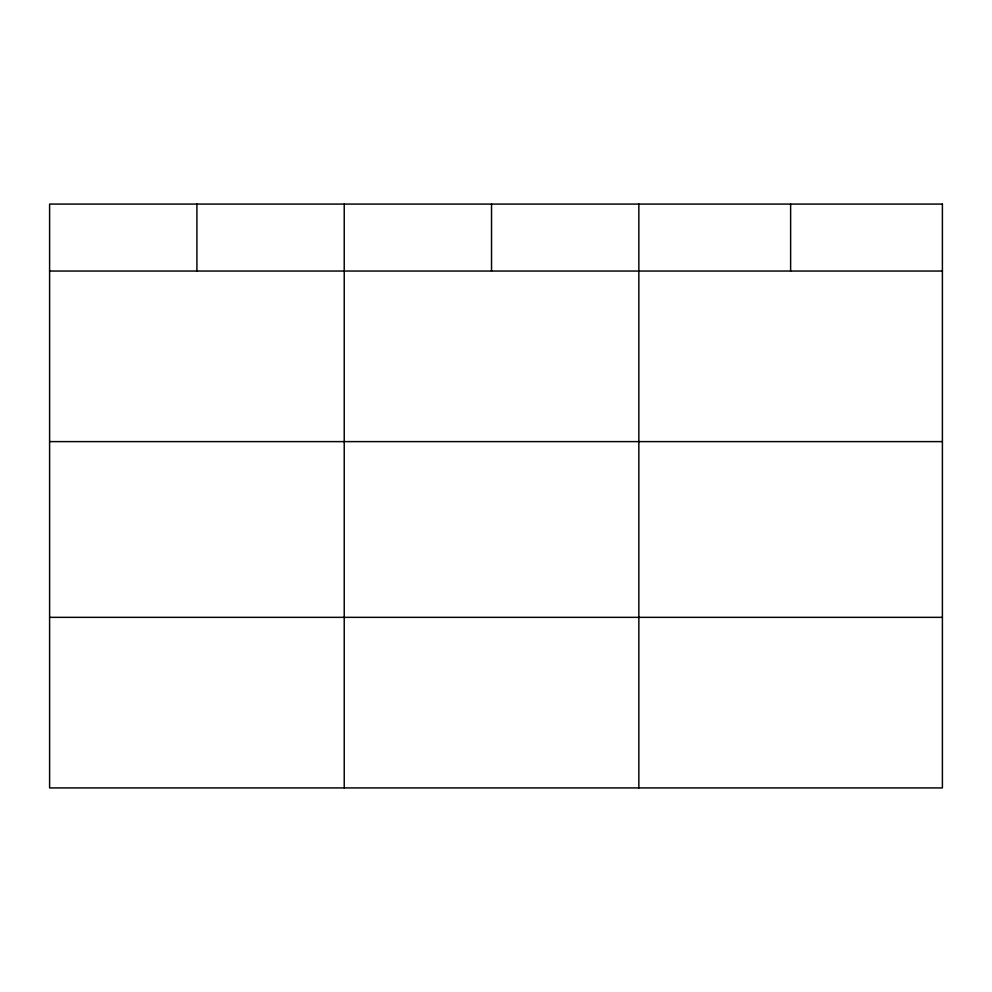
<?xml version="1.0" encoding="UTF-8"?>
<svg xmlns="http://www.w3.org/2000/svg" width="992" height="992" viewBox="0 0 992 992"><rect width="100%" height="100%" fill="white"/><g stroke="black" fill="none" stroke-linecap="round" stroke-linejoin="round"><path stroke-width="1.49" d="M49.6 271.039L942.4 271.039M49.6 441.614L942.4 441.614M49.6 617.346L942.4 617.346M790.624 204.079L790.624 271.039M638.848 204.079L638.848 787.921M491.536 204.079L491.536 271.039M344.224 204.079L344.224 787.921M196.912 204.079L196.912 271.039M942.4 204.079L49.6 204.079L49.6 787.921L942.4 787.921L942.4 204.079"/></g></svg>
